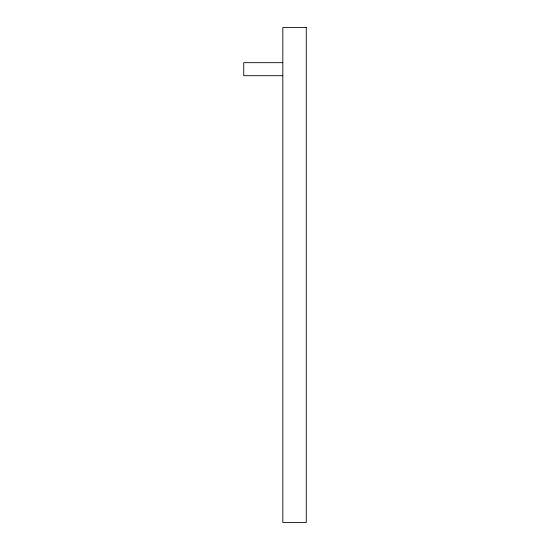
<?xml version="1.0" encoding="UTF-8"?>
<svg xmlns="http://www.w3.org/2000/svg" width="550" height="550" viewBox="0 0 550 550"><rect width="100%" height="100%" fill="white"/><g stroke="black" fill="none" stroke-linecap="round" stroke-linejoin="round"><path stroke-width="0.82" d="M282.817 62.672L243.739 62.672L243.739 75.701L282.817 75.701M306.261 27.5L282.817 27.5L282.817 522.5L306.261 522.5L306.261 27.5"/></g></svg>
